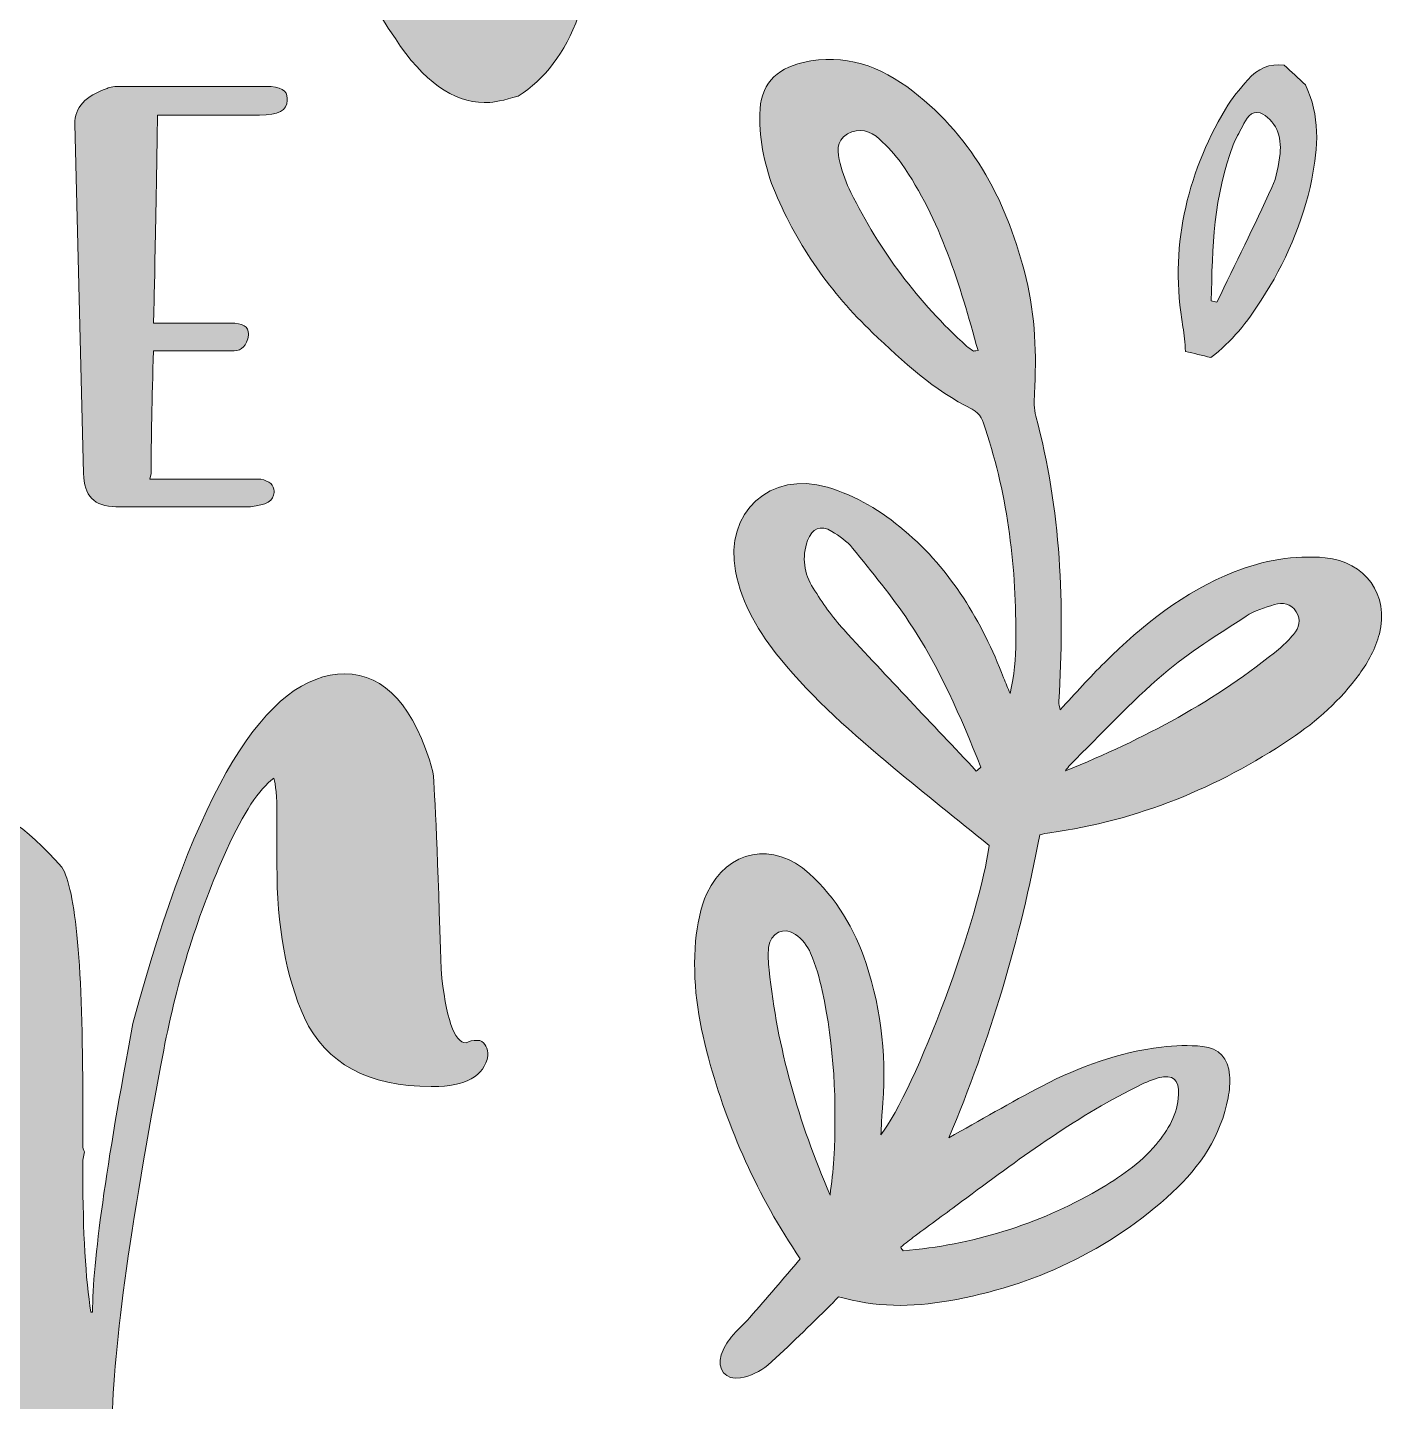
# Model space of a CAD drawing. Header units: inches. Extents: x 69 to 1011, y -1016 to -63.
# Drawn here: x 722.5 to 955, y -883.1 to -648.7 of the extents above; entities that cross this region are included whole.
import ezdxf

# ---------------------------------------------------------------- set-up
doc = ezdxf.new("R2010")
doc.units = ezdxf.units.IN
doc.header["$MEASUREMENT"] = 0
doc.layers.add('Layer 1', color=7, linetype='Continuous')

# ---------------------------------------------------------------- blocks, each defined once
blk = doc.blocks.new('block 2')
at = {"layer": 'Layer 1', "true_color": 0xffffff}
h = blk.add_hatch(color=7, dxfattribs=at)
h.dxf.hatch_style = 2
edge = h.paths.add_edge_path()
edge.add_spline(control_points=[(853.86, -588.49), (853.86, -588.49), (854.13, -588.49), (854.13, -588.49), (861.49, -588.49), (868.21, -582.88), (874.28, -571.66), (879.71, -559.43), (882.7, -550.36), (883.25, -544.48), (883.25, -584.13), (893.64, -604.46), (914.43, -605.47), (916.36, -605.47), (917.33, -604.87), (917.33, -603.67), (916.69, -601.37), (914.92, -596.82), (912.02, -590.01), (909.12, -583.21), (907.65, -576.7), (907.6, -570.49), (907.56, -564.28), (907.53, -560.76), (907.53, -559.93), (907.53, -548.52), (908.73, -532.93), (911.12, -513.15), (914.07, -486.57), (915.54, -472.12), (915.54, -469.82), (915.54, -469.82), (915.54, -469.13), (915.54, -469.13), (915.54, -465.73), (914.8, -462.56), (913.33, -459.61), (909.37, -454.37), (905.1, -451.75), (900.5, -451.75), (900.5, -451.75), (899.12, -451.75), (899.12, -451.75), (895.71, -451.75), (892.95, -454.51), (890.84, -460.03), (877.5, -538.68), (867.47, -578.01), (860.76, -578.01), (856.25, -578.01), (853.53, -565.96), (852.62, -541.85), (852.8, -539.56), (852.89, -537.49), (852.89, -535.64), (852.89, -535.64), (856.06, -501.28), (856.06, -501.28), (856.06, -496.59), (854.96, -492.32), (852.75, -488.45), (846.86, -480.63), (841.25, -476.72), (835.92, -476.72), (830.95, -476.72), (828.47, -480.22), (828.47, -487.21), (828.47, -487.21), (828.47, -491.49), (828.47, -491.49), (827.19, -511.5), (826.47, -523.93), (826.3, -528.81), (825.72, -529.35), (825.12, -529.91), (824.46, -530.54), (820.97, -533.02), (815.13, -534.86), (806.94, -536.06), (801.97, -536.06), (797.46, -534.4), (793.42, -531.09), (793.42, -531.09), (793.42, -526.81), (793.42, -526.81), (793.42, -508.97), (796.87, -484.73), (803.77, -454.09), (807.63, -438.36), (809.56, -428.93), (809.56, -425.81), (809.56, -422.49), (809.01, -419.69), (807.91, -417.39), (803.49, -408.56), (798.15, -404.14), (791.9, -404.14), (789.97, -404.14), (787.85, -405.11), (785.55, -407.04), (772.21, -458.65), (765.54, -508.23), (765.54, -555.79), (765.54, -600.22), (772.12, -631.82), (785.28, -650.59), (790.06, -657.86), (795.12, -661.49), (800.45, -661.49), (800.45, -661.49), (801.01, -661.49), (801.01, -661.49), (802.02, -661.49), (803.77, -661.12), (806.25, -660.39), (815.36, -654.68), (819.91, -642.31), (819.91, -623.27), (819.91, -623.27), (819.91, -618.71), (819.91, -618.71), (819.91, -608.41), (818.02, -596.55), (814.25, -583.11), (811.22, -571.43), (804.09, -557.17), (792.86, -540.34), (792.86, -540.34), (794.24, -539.92), (794.24, -539.92), (800.41, -541.49), (805.01, -542.27), (808.04, -542.27), (812.64, -542.27), (817.1, -541.3), (821.43, -539.37), (823.27, -538.3), (824.88, -537.27), (826.33, -536.27), (826.5, -542.68), (827.19, -548.48), (828.47, -553.58), (835.09, -576.86), (843.55, -588.49), (853.86, -588.49)], knot_values=[0, 0, 0, 0, 1, 1, 1, 2, 2, 2, 3, 3, 3, 4, 4, 4, 5, 5, 5, 6, 6, 6, 7, 7, 7, 8, 8, 8, 9, 9, 9, 10, 10, 10, 11, 11, 11, 12, 12, 12, 13, 13, 13, 14, 14, 14, 15, 15, 15, 16, 16, 16, 17, 17, 17, 18, 18, 18, 19, 19, 19, 20, 20, 20, 21, 21, 21, 22, 22, 22, 23, 23, 23, 24, 24, 24, 25, 25, 25, 26, 26, 26, 27, 27, 27, 28, 28, 28, 29, 29, 29, 30, 30, 30, 31, 31, 31, 32, 32, 32, 33, 33, 33, 34, 34, 34, 35, 35, 35, 36, 36, 36, 37, 37, 37, 38, 38, 38, 39, 39, 39, 40, 40, 40, 41, 41, 41, 42, 42, 42, 43, 43, 43, 44, 44, 44, 45, 45, 45, 46, 46, 46, 47, 47, 47, 48, 48, 48, 48], degree=3, periodic=1)
edge = h.paths.add_edge_path()
edge.add_spline(control_points=[(793.14, -552.89), (806.3, -570.74), (812.87, -591.99), (812.87, -616.64), (812.87, -616.64), (812.87, -622.03), (812.87, -622.03), (812.87, -629.38), (812.23, -636.84), (810.94, -644.38), (810.94, -644.38), (810.66, -644.38), (810.66, -644.38), (808.18, -640.88), (805.74, -636.24), (803.35, -630.44), (801.05, -624.55), (798.98, -616.46), (797.14, -606.16), (794.29, -579.94), (792.86, -562.28), (792.86, -553.17), (792.86, -553.17), (792.86, -552.89), (792.86, -552.89), (792.86, -552.89), (793.14, -552.89), (793.14, -552.89)], knot_values=[0, 0, 0, 0, 1, 1, 1, 2, 2, 2, 3, 3, 3, 4, 4, 4, 5, 5, 5, 6, 6, 6, 7, 7, 7, 8, 8, 8, 9, 9, 9, 9], degree=3, periodic=1)
h = blk.add_hatch(color=7, dxfattribs=at)
h.dxf.hatch_style = 2
edge = h.paths.add_edge_path()
edge.add_spline(control_points=[(944, -739.14), (938.65, -738.67), (933.44, -739.58), (928.45, -741.56), (919.87, -744.96), (912.81, -750.58), (906.34, -757), (903.77, -759.55), (901.36, -762.27), (898.75, -765.06), (898.68, -764.63), (898.49, -764.12), (898.52, -763.63), (899.53, -747.22), (898.92, -730.95), (894.58, -714.97), (894.25, -713.76), (894.29, -712.41), (894.36, -711.14), (894.73, -704.53), (894.49, -697.94), (892.93, -691.5), (889.87, -678.84), (884.14, -667.73), (873.6, -659.56), (868.06, -655.27), (862.02, -653), (854.86, -654.67), (850.09, -655.79), (847.54, -658.5), (847.48, -663.5), (847.42, -668.13), (848.33, -672.62), (850.14, -676.9), (853.99, -686.02), (859.58, -693.94), (866.73, -700.76), (871.92, -705.72), (877.21, -710.58), (883.73, -713.81), (885.19, -714.54), (885.55, -715.85), (885.99, -717.19), (889.88, -728.93), (891.3, -741.03), (891.17, -753.34), (891.14, -756.27), (890.97, -759.19), (890.19, -762.28), (889.83, -761.4), (889.44, -760.53), (889.1, -759.65), (885.37, -749.96), (880.15, -741.29), (872.14, -734.48), (868.24, -731.17), (863.93, -728.56), (859.02, -727.11), (849.3, -724.23), (841.39, -731.46), (843.33, -741.43), (844.44, -747.12), (847.37, -751.93), (850.96, -756.35), (856.62, -763.33), (863.41, -769.16), (870.25, -774.91), (875.64, -779.44), (881.17, -783.8), (886.6, -788.2), (885.33, -799.65), (874.02, -830.12), (868.14, -837.57), (868.23, -836.03), (868.27, -834.89), (868.37, -833.75), (869.17, -825.09), (868.38, -816.6), (865.62, -808.33), (863.66, -802.43), (860.54, -797.22), (855.93, -793), (849.88, -787.47), (841.89, -788.93), (838.46, -796.39), (837.32, -798.89), (836.78, -801.79), (836.53, -804.55), (835.93, -811.3), (836.92, -817.94), (838.71, -824.44), (842.03, -836.55), (847.04, -847.9), (854.39, -858.74), (851.55, -862.04), (848.68, -865.42), (845.77, -868.75), (844.76, -869.9), (843.56, -870.88), (842.61, -872.07), (841.89, -872.97), (841.24, -874.02), (840.91, -875.1), (840.15, -877.57), (841.63, -879.47), (844.18, -879.04), (845.82, -878.77), (847.59, -877.95), (848.84, -876.85), (852.54, -873.59), (856, -870.07), (859.56, -866.64), (859.97, -866.24), (860.35, -865.8), (860.92, -865.19), (867.12, -867.04), (873.43, -867.01), (879.74, -865.9), (894.21, -863.36), (907.05, -857.37), (917.91, -847.39), (922.68, -843), (926.17, -837.75), (927.41, -831.25), (927.65, -830), (927.78, -828.67), (927.67, -827.41), (927.42, -824.53), (925.9, -822.79), (923.04, -822.5), (920.73, -822.27), (918.34, -822.34), (916.02, -822.63), (908.82, -823.5), (902.07, -825.93), (895.67, -829.26), (890.28, -832.06), (885.03, -835.14), (879.72, -838.1), (886.8, -821.42), (891.91, -804.25), (895.25, -786.4), (895.89, -786.27), (896.44, -786.12), (897, -786.04), (911.95, -783.97), (925.55, -778.43), (938.04, -770.06), (942.56, -767.04), (946.59, -763.39), (949.81, -759.01), (951.31, -756.97), (952.58, -754.57), (953.22, -752.14), (954.96, -745.54), (950.78, -739.74), (944, -739.14)], knot_values=[0, 0, 0, 0, 1, 1, 1, 2, 2, 2, 3, 3, 3, 4, 4, 4, 5, 5, 5, 6, 6, 6, 7, 7, 7, 8, 8, 8, 9, 9, 9, 10, 10, 10, 11, 11, 11, 12, 12, 12, 13, 13, 13, 14, 14, 14, 15, 15, 15, 16, 16, 16, 17, 17, 17, 18, 18, 18, 19, 19, 19, 20, 20, 20, 21, 21, 21, 22, 22, 22, 23, 23, 23, 24, 24, 24, 25, 25, 25, 26, 26, 26, 27, 27, 27, 28, 28, 28, 29, 29, 29, 30, 30, 30, 31, 31, 31, 32, 32, 32, 33, 33, 33, 34, 34, 34, 35, 35, 35, 36, 36, 36, 37, 37, 37, 38, 38, 38, 39, 39, 39, 40, 40, 40, 41, 41, 41, 42, 42, 42, 43, 43, 43, 44, 44, 44, 45, 45, 45, 46, 46, 46, 47, 47, 47, 48, 48, 48, 49, 49, 49, 50, 50, 50, 51, 51, 51, 52, 52, 52, 52], degree=3, periodic=1)
edge = h.paths.add_edge_path()
edge.add_spline(control_points=[(883.91, -703.86), (883.52, -703.6), (883.13, -703.34), (882.78, -703.03), (874.48, -695.58), (867.95, -686.79), (863.02, -676.81), (862.25, -675.24), (861.63, -673.57), (861.18, -671.89), (860.71, -670.06), (860.39, -668.04), (862.42, -666.85), (864.41, -665.69), (866.35, -666.33), (867.92, -667.75), (869.29, -669), (870.61, -670.39), (871.67, -671.9), (878.36, -681.49), (881.58, -692.5), (884.73, -703.8), (884.11, -703.85), (883.97, -703.91), (883.91, -703.86)], knot_values=[0, 0, 0, 0, 1, 1, 1, 2, 2, 2, 3, 3, 3, 4, 4, 4, 5, 5, 5, 6, 6, 6, 7, 7, 7, 8, 8, 8, 8], degree=3, periodic=1)
edge = h.paths.add_edge_path()
edge.add_spline(control_points=[(884.43, -775.52), (876.88, -767.5), (869.27, -759.52), (861.81, -751.41), (859.83, -749.27), (858.15, -746.82), (856.6, -744.34), (855.04, -741.86), (854.6, -739.07), (855.64, -736.22), (856.41, -734.1), (857.82, -733.5), (859.77, -734.64), (861.06, -735.4), (862.36, -736.34), (863.3, -737.5), (866.61, -741.6), (870.01, -745.68), (872.94, -750.05), (878.11, -757.78), (881.76, -766.3), (885.22, -774.88), (884.96, -775.1), (884.69, -775.31), (884.43, -775.52)], knot_values=[0, 0, 0, 0, 1, 1, 1, 2, 2, 2, 3, 3, 3, 4, 4, 4, 5, 5, 5, 6, 6, 6, 7, 7, 7, 8, 8, 8, 8], degree=3, periodic=1)
edge = h.paths.add_edge_path()
edge.add_spline(control_points=[(860.12, -841.67), (860.02, -843.74), (859.7, -845.8), (859.49, -847.87), (854.06, -835.39), (850.47, -822.69), (849.05, -809.44), (848.92, -808.16), (848.85, -806.85), (848.99, -805.58), (849.26, -803.14), (851.61, -801.97), (853.6, -803.4), (854.68, -804.18), (855.64, -805.39), (856.16, -806.62), (857.04, -808.65), (857.66, -810.82), (858.13, -812.98), (860.19, -822.44), (860.63, -832.03), (860.12, -841.67)], knot_values=[0, 0, 0, 0, 1, 1, 1, 2, 2, 2, 3, 3, 3, 4, 4, 4, 5, 5, 5, 6, 6, 6, 7, 7, 7, 7], degree=3, periodic=1)
edge = h.paths.add_edge_path()
edge.add_spline(control_points=[(881.91, -848.97), (891.44, -841.92), (900.93, -834.8), (911.6, -829.49), (912.86, -828.86), (914.14, -828.23), (915.49, -827.88), (918.02, -827.23), (919.05, -828.12), (918.94, -830.73), (918.79, -834.05), (917.21, -836.78), (915.11, -839.24), (912.33, -842.51), (908.86, -844.89), (905.18, -847.02), (894.86, -852.99), (883.73, -856.32), (871.92, -857.39), (871.79, -857.17), (871.66, -856.96), (871.53, -856.74), (872.34, -856.1), (873.14, -855.44), (873.97, -854.83), (876.61, -852.87), (879.27, -850.93), (881.91, -848.97)], knot_values=[0, 0, 0, 0, 1, 1, 1, 2, 2, 2, 3, 3, 3, 4, 4, 4, 5, 5, 5, 6, 6, 6, 7, 7, 7, 8, 8, 8, 9, 9, 9, 9], degree=3, periodic=1)
edge = h.paths.add_edge_path()
edge.add_spline(control_points=[(938.56, -752.23), (937.87, -753.03), (937.15, -753.81), (936.34, -754.49), (925.4, -763.57), (912.95, -770.08), (899.67, -775.5), (899.92, -775.15), (900.13, -774.75), (900.43, -774.46), (905.71, -769.27), (910.76, -763.81), (916.36, -759), (920.69, -755.27), (925.67, -752.28), (930.47, -749.12), (931.9, -748.18), (933.65, -747.62), (935.32, -747.13), (936.73, -746.72), (938.16, -746.9), (939.04, -748.35), (939.9, -749.75), (939.58, -751.07), (938.56, -752.23)], knot_values=[0, 0, 0, 0, 1, 1, 1, 2, 2, 2, 3, 3, 3, 4, 4, 4, 5, 5, 5, 6, 6, 6, 7, 7, 7, 8, 8, 8, 8], degree=3, periodic=1)
h = blk.add_hatch(color=7, dxfattribs=at)
h.dxf.hatch_style = 2
edge = h.paths.add_edge_path()
edge.add_spline(control_points=[(920.16, -703.95), (921.51, -704.28), (922.98, -704.63), (924.47, -705), (928.02, -702.28), (930.73, -698.88), (933.06, -695.23), (937.14, -688.86), (940.18, -682.02), (941.69, -674.57), (942.8, -669.12), (943.13, -663.7), (940.6, -658.48), (939.4, -657.36), (938.2, -656.23), (937, -655.1), (934.46, -654.78), (932.41, -655.73), (930.8, -657.61), (929.43, -659.2), (927.99, -660.8), (926.94, -662.6), (920.18, -674.12), (917.39, -686.45), (919.69, -699.76), (919.92, -701.1), (920, -702.46), (920.16, -703.95)], knot_values=[0, 0, 0, 0, 1, 1, 1, 2, 2, 2, 3, 3, 3, 4, 4, 4, 5, 5, 5, 6, 6, 6, 7, 7, 7, 8, 8, 8, 9, 9, 9, 9], degree=3, periodic=1)
edge = h.paths.add_edge_path()
edge.add_spline(control_points=[(928.28, -668.73), (928.7, -667.64), (929.31, -666.63), (929.84, -665.58), (930.5, -664.3), (931.33, -662.74), (932.89, -663.27), (934.04, -663.65), (935.16, -664.94), (935.71, -666.1), (936.28, -667.29), (936.42, -668.85), (936.27, -670.2), (936.05, -672.16), (935.7, -674.2), (934.89, -675.97), (931.87, -682.55), (928.64, -689.03), (925.49, -695.55), (925.17, -695.46), (924.85, -695.37), (924.53, -695.29), (924.69, -686.29), (924.97, -677.31), (928.28, -668.73)], knot_values=[0, 0, 0, 0, 1, 1, 1, 2, 2, 2, 3, 3, 3, 4, 4, 4, 5, 5, 5, 6, 6, 6, 7, 7, 7, 8, 8, 8, 8], degree=3, periodic=1)
h = blk.add_hatch(color=7, dxfattribs=at)
h.dxf.hatch_style = 2
edge = h.paths.add_edge_path()
edge.add_spline(control_points=[(762.09, -663.64), (765.26, -663.64), (766.84, -662.81), (766.84, -661.16), (766.84, -661.16), (766.84, -660.8), (766.84, -660.8), (766.84, -659.42), (765.64, -658.73), (763.25, -658.73), (763.25, -658.73), (738.5, -658.73), (738.5, -658.73), (737.42, -658.73), (736.61, -658.85), (736.07, -659.09), (732.4, -660.33), (730.56, -662.36), (730.56, -665.15), (730.56, -665.15), (732.08, -724.77), (732.08, -724.77), (732.08, -728.54), (733.91, -730.43), (737.59, -730.43), (737.59, -730.43), (760.58, -730.43), (760.58, -730.43), (763.23, -730.19), (764.57, -729.38), (764.57, -728), (764.57, -728), (764.57, -727.8), (764.57, -727.8), (764.57, -726.76), (763.81, -726.07), (762.29, -725.73), (762.29, -725.73), (743.4, -725.73), (743.4, -725.73), (743.4, -725.73), (743.6, -724.77), (743.6, -724.77), (743.6, -719.08), (743.73, -712.11), (744, -703.85), (744, -703.85), (757.75, -703.85), (757.75, -703.85), (759.09, -703.85), (759.92, -702.96), (760.22, -701.17), (760.22, -701.17), (760.22, -700.97), (760.22, -700.97), (760.22, -699.73), (759.21, -699.1), (757.19, -699.1), (757.19, -699.1), (744, -699.1), (744, -699.1), (744.1, -696.85), (744.34, -685.02), (744.71, -663.64), (744.71, -663.64), (762.09, -663.64), (762.09, -663.64)], knot_values=[0, 0, 0, 0, 1, 1, 1, 2, 2, 2, 3, 3, 3, 4, 4, 4, 5, 5, 5, 6, 6, 6, 7, 7, 7, 8, 8, 8, 9, 9, 9, 10, 10, 10, 11, 11, 11, 12, 12, 12, 13, 13, 13, 14, 14, 14, 15, 15, 15, 16, 16, 16, 17, 17, 17, 18, 18, 18, 19, 19, 19, 20, 20, 20, 21, 21, 21, 22, 22, 22, 22], degree=3, periodic=1)
h = blk.add_hatch(color=7, dxfattribs=at)
h.dxf.hatch_style = 2
edge = h.paths.add_edge_path()
edge.add_spline(control_points=[(799.69, -821.47), (799.69, -821.47), (799.28, -821.47), (799.28, -821.47), (798.54, -821.47), (797.9, -821.61), (797.35, -821.89), (795.32, -821.89), (793.9, -817.7), (793.07, -809.33), (792.52, -790.47), (792.06, -779.25), (791.69, -775.66), (788.56, -764.53), (783.55, -758.96), (776.65, -758.96), (763.22, -758.96), (751.17, -778.83), (740.5, -818.57), (735.9, -842.86), (733.6, -859.28), (733.6, -867.84), (733.6, -867.84), (733.32, -867.84), (733.32, -867.84), (732.4, -862.13), (731.94, -854.22), (731.94, -844.1), (731.94, -844.1), (731.94, -841.89), (731.94, -841.89), (731.94, -841.89), (732.22, -840.51), (732.22, -840.51), (732.03, -840.24), (731.94, -839.83), (731.94, -839.27), (731.94, -839.27), (731.94, -831.96), (731.94, -831.96), (731.94, -808.96), (730.74, -795.62), (728.35, -791.94), (722.19, -784.86), (716.67, -781.32), (711.8, -781.32), (711.8, -781.32), (711.52, -781.32), (711.52, -781.32), (707.84, -781.32), (705.72, -784.63), (705.17, -791.25), (705.26, -795.58), (705.31, -798.2), (705.31, -799.12), (705.03, -808.78), (704.25, -824), (702.97, -844.79), (702.97, -844.79), (702.97, -847.69), (702.97, -847.69), (702.97, -851.57), (703.09, -855.21), (703.26, -858.75), (702.66, -861.15), (702.05, -863.88), (701.45, -867.01), (696.21, -897.83), (690.04, -913.24), (682.96, -913.24), (682.96, -913.24), (681.71, -913.24), (681.71, -913.24), (680.52, -912.59), (679.51, -911.35), (678.68, -909.51), (675.27, -895.16), (673.16, -880.26), (672.33, -864.8), (672.15, -861.68), (672.06, -858.5), (672.06, -855.28), (672.06, -838.17), (674.31, -819.08), (678.82, -798.01), (681.39, -790.75), (682.68, -785.09), (682.68, -781.04), (682.68, -781.04), (682.68, -780.21), (682.68, -780.21), (682.68, -780.21), (682.54, -778.7), (682.54, -778.7), (682.36, -774.37), (680.98, -770.69), (678.4, -767.66), (674.26, -764.44), (670.21, -762.83), (666.26, -762.83), (663.41, -762.83), (661.11, -763.93), (659.36, -766.14), (658.81, -767.61), (655.4, -778.47), (649.15, -798.7), (649.15, -798.7), (649.15, -798.98), (649.15, -798.98), (641.24, -794.01), (633.7, -791.53), (626.52, -791.53), (623.67, -791.53), (620.13, -792.36), (615.89, -794.01), (608.08, -797.14), (601.27, -805.14), (595.47, -818.02), (588.21, -837.16), (584.57, -853.4), (584.57, -866.73), (584.57, -867.57), (584.62, -868.35), (584.66, -869.14), (582.18, -874.26), (579.67, -879.17), (577.12, -883.84), (568.57, -897.92), (559.96, -904.96), (551.31, -904.96), (551.31, -904.96), (550.35, -904.96), (550.35, -904.96), (549.25, -904.96), (547.73, -904.82), (545.8, -904.54), (535.12, -900.68), (529.51, -889.32), (528.96, -870.46), (528.96, -865.22), (529.84, -858.09), (531.58, -849.07), (537.47, -850.73), (541.66, -851.55), (544.14, -851.55), (548.28, -851.55), (552.23, -850.13), (556.01, -847.28), (568.7, -835.78), (575.05, -823.77), (575.05, -811.26), (575.05, -808.96), (574.64, -806.43), (573.81, -803.67), (570.13, -792.45), (563.09, -786.84), (552.7, -786.84), (549.47, -786.84), (545.75, -787.57), (541.52, -789.04), (533.42, -791.07), (524.87, -797.92), (515.85, -809.61), (506.31, -822.94), (500.43, -836.73), (498.17, -850.97), (491.25, -853.79), (482.43, -857.7), (471.7, -862.73), (468.47, -830.54), (465.9, -810.66), (463.97, -803.12), (456.42, -773.04), (451.18, -757.63), (448.24, -756.89), (447.04, -756.34), (445.8, -756.07), (444.51, -756.07), (442.03, -756.07), (439.31, -757.08), (436.37, -759.1), (432.5, -761.68), (430.57, -764.53), (430.57, -767.66), (430.57, -768.12), (430.62, -768.62), (430.71, -769.18), (430.89, -771.11), (430.99, -773.36), (430.99, -775.94), (430.99, -786.15), (429.38, -800.91), (426.16, -820.23), (416.41, -853.17), (409.51, -869.63), (405.46, -869.63), (403.62, -869.36), (402.61, -863.65), (402.42, -852.52), (402.61, -844.43), (402.93, -837.57), (403.39, -831.96), (405.6, -814.3), (406.93, -802.57), (407.39, -796.77), (407.39, -796.77), (407.39, -796.22), (407.39, -796.22), (407.39, -792.36), (406.38, -789.18), (404.36, -786.7), (399.02, -782.84), (394.1, -780.54), (389.59, -779.8), (389.59, -779.8), (389.31, -779.66), (389.31, -779.66), (388.85, -779.57), (388.39, -779.52), (387.94, -779.52), (384.62, -779.52), (382.14, -781.55), (380.48, -785.6), (376.53, -810.16), (374.55, -827.73), (374.55, -838.31), (374.55, -844.84), (375.29, -852.29), (376.76, -860.66), (379.42, -874.37), (384.94, -881.96), (393.32, -883.43), (394.33, -883.62), (395.29, -883.71), (396.22, -883.71), (404.68, -883.71), (412.13, -877.17), (418.57, -864.11), (424.55, -850.68), (430.48, -830.49), (436.37, -803.53), (436.37, -803.53), (436.65, -803.53), (436.65, -803.53), (436.65, -805.28), (437.06, -808.18), (437.89, -812.23), (442.3, -837.34), (444.51, -857.76), (444.51, -873.5), (433.01, -880.49), (423.49, -886.83), (415.95, -892.54), (405.74, -901.83), (398.51, -909.74), (394.28, -916.27), (381.5, -936.51), (375.1, -956.52), (375.1, -976.3), (375.1, -998.01), (383.52, -1008.86), (400.35, -1008.86), (402.1, -1008.86), (403.99, -1008.73), (406.01, -1008.45), (422.57, -1005.5), (436.51, -996.86), (447.82, -982.51), (464.29, -960.61), (472.52, -930.21), (472.52, -891.3), (472.34, -883.57), (472.2, -876.9), (472.11, -871.29), (472.11, -871.29), (472.38, -870.87), (472.38, -870.87), (481.45, -866.88), (489.74, -863.01), (497.3, -859.27), (497.19, -860.97), (497.08, -862.67), (497.08, -864.39), (497.08, -882.69), (503.99, -898.29), (517.78, -911.17), (523.03, -916.5), (529.6, -919.17), (537.52, -919.17), (537.52, -919.17), (537.93, -919.17), (537.93, -919.17), (555.41, -919.17), (571.14, -906.43), (585.12, -880.95), (585.3, -880.57), (585.46, -880.23), (585.64, -879.86), (585.88, -881.08), (586.14, -882.3), (586.5, -883.57), (590.64, -892.95), (596.67, -897.64), (604.58, -897.64), (608.63, -897.64), (612.4, -896.59), (615.89, -894.47), (621.04, -889.59), (625.19, -884.12), (628.31, -878.05), (635.3, -864.25), (641.33, -848.52), (646.39, -830.86), (646.39, -830.86), (646.53, -830.86), (646.53, -830.86), (646.53, -830.86), (646.53, -830.99), (646.53, -830.99), (646.25, -835.23), (646.11, -839.32), (646.11, -843.27), (646.11, -846.13), (646.2, -848.93), (646.39, -851.69), (646.39, -851.69), (646.94, -860.94), (646.94, -860.94), (647.77, -876.12), (650.12, -889.69), (653.98, -901.64), (659.5, -916.73), (666.63, -924.27), (675.37, -924.27), (675.37, -924.27), (676.61, -924.27), (676.61, -924.27), (683.78, -924.27), (689.76, -920.04), (694.55, -911.58), (698.23, -904.4), (701.49, -895.53), (704.35, -884.95), (704.79, -882.93), (705.2, -881.02), (705.6, -879.18), (707.06, -886.64), (709.1, -892.97), (711.8, -898.06), (717.96, -906.43), (724.12, -910.61), (730.29, -910.61), (731.2, -910.61), (732.08, -910.52), (732.91, -910.34), (736.59, -909.05), (738.43, -906.94), (738.43, -903.99), (738.43, -903.99), (738.43, -902.06), (738.43, -902.06), (738.43, -902.06), (736.91, -891.85), (736.91, -891.85), (736.91, -891.85), (736.91, -888.26), (736.91, -888.26), (736.91, -875.56), (739.85, -853.85), (745.74, -823.13), (748.04, -811.17), (751.63, -799.76), (756.5, -788.91), (759.35, -782.65), (762.02, -778.61), (764.51, -776.76), (764.87, -777.78), (765.06, -779.85), (765.06, -782.97), (765.06, -782.97), (765.06, -791.53), (765.06, -791.53), (765.06, -802.02), (766.62, -810.71), (769.75, -817.61), (773.43, -825.43), (780.65, -829.34), (791.41, -829.34), (791.41, -829.34), (791.69, -829.34), (791.69, -829.34), (797.3, -829.34), (800.43, -827.59), (801.07, -824.09), (801.07, -822.81), (800.61, -821.94), (799.69, -821.47)], knot_values=[0, 0, 0, 0, 1, 1, 1, 2, 2, 2, 3, 3, 3, 4, 4, 4, 5, 5, 5, 6, 6, 6, 7, 7, 7, 8, 8, 8, 9, 9, 9, 10, 10, 10, 11, 11, 11, 12, 12, 12, 13, 13, 13, 14, 14, 14, 15, 15, 15, 16, 16, 16, 17, 17, 17, 18, 18, 18, 19, 19, 19, 20, 20, 20, 21, 21, 21, 22, 22, 22, 23, 23, 23, 24, 24, 24, 25, 25, 25, 26, 26, 26, 27, 27, 27, 28, 28, 28, 29, 29, 29, 30, 30, 30, 31, 31, 31, 32, 32, 32, 33, 33, 33, 34, 34, 34, 35, 35, 35, 36, 36, 36, 37, 37, 37, 38, 38, 38, 39, 39, 39, 40, 40, 40, 41, 41, 41, 42, 42, 42, 43, 43, 43, 44, 44, 44, 45, 45, 45, 46, 46, 46, 47, 47, 47, 48, 48, 48, 49, 49, 49, 50, 50, 50, 51, 51, 51, 52, 52, 52, 53, 53, 53, 54, 54, 54, 55, 55, 55, 56, 56, 56, 57, 57, 57, 58, 58, 58, 59, 59, 59, 60, 60, 60, 61, 61, 61, 62, 62, 62, 63, 63, 63, 64, 64, 64, 65, 65, 65, 66, 66, 66, 67, 67, 67, 68, 68, 68, 69, 69, 69, 70, 70, 70, 71, 71, 71, 72, 72, 72, 73, 73, 73, 74, 74, 74, 75, 75, 75, 76, 76, 76, 77, 77, 77, 78, 78, 78, 79, 79, 79, 80, 80, 80, 81, 81, 81, 82, 82, 82, 83, 83, 83, 84, 84, 84, 85, 85, 85, 86, 86, 86, 87, 87, 87, 88, 88, 88, 89, 89, 89, 90, 90, 90, 91, 91, 91, 92, 92, 92, 93, 93, 93, 94, 94, 94, 95, 95, 95, 96, 96, 96, 97, 97, 97, 98, 98, 98, 99, 99, 99, 100, 100, 100, 101, 101, 101, 102, 102, 102, 103, 103, 103, 104, 104, 104, 105, 105, 105, 106, 106, 106, 107, 107, 107, 108, 108, 108, 109, 109, 109, 110, 110, 110, 111, 111, 111, 112, 112, 112, 113, 113, 113, 114, 114, 114, 115, 115, 115, 116, 116, 116, 117, 117, 117, 118, 118, 118, 119, 119, 119, 120, 120, 120, 121, 121, 121, 122, 122, 122, 123, 123, 123, 124, 124, 124, 125, 125, 125, 126, 126, 126, 127, 127, 127, 128, 128, 128, 129, 129, 129, 130, 130, 130, 131, 131, 131, 132, 132, 132, 132], degree=3, periodic=1)
edge = h.paths.add_edge_path()
edge.add_spline(control_points=[(545.52, -814.85), (551.68, -806.11), (557.57, -800.5), (563.18, -798.01), (566.49, -802.98), (568.15, -807.72), (568.15, -812.23), (568.15, -814.53), (567.6, -817.7), (566.49, -821.75), (560.61, -836.47), (553.25, -843.83), (544.42, -843.83), (544.42, -843.83), (543.17, -843.83), (543.17, -843.83), (540.5, -843.83), (537.42, -842.91), (533.93, -841.07), (535.31, -833.53), (539.17, -824.79), (545.52, -814.85)], knot_values=[0, 0, 0, 0, 1, 1, 1, 2, 2, 2, 3, 3, 3, 4, 4, 4, 5, 5, 5, 6, 6, 6, 7, 7, 7, 7], degree=3, periodic=1)
edge = h.paths.add_edge_path()
edge.add_spline(control_points=[(436.37, -966.77), (427.63, -989.41), (414.43, -1000.72), (396.77, -1000.72), (395.48, -1000.72), (394.14, -1000.68), (392.77, -1000.58), (385.22, -998.93), (381.45, -990.56), (381.45, -975.47), (381.45, -975.47), (381.45, -973.26), (381.45, -973.26), (381.45, -964.06), (383.7, -953.71), (388.21, -942.21), (391.25, -933.75), (395.43, -925.98), (400.77, -918.89), (403.62, -914.3), (410.98, -906.98), (422.85, -896.95), (435.54, -888.58), (442.99, -884.21), (445.2, -883.84), (445.2, -883.84), (445.48, -883.84), (445.48, -883.84), (445.48, -886.51), (445.52, -889.18), (445.61, -891.85), (445.61, -925.52), (442.53, -950.49), (436.37, -966.77)], knot_values=[0, 0, 0, 0, 1, 1, 1, 2, 2, 2, 3, 3, 3, 4, 4, 4, 5, 5, 5, 6, 6, 6, 7, 7, 7, 8, 8, 8, 9, 9, 9, 10, 10, 10, 11, 11, 11, 11], degree=3, periodic=1)
edge = h.paths.add_edge_path()
edge.add_spline(control_points=[(645.01, -810.16), (645.01, -812.18), (644.6, -815.17), (643.77, -819.13), (630.33, -863.56), (620.35, -886.24), (613.82, -887.16), (613.82, -887.16), (613.55, -887.16), (613.55, -887.16), (611.25, -887.16), (609.78, -884.4), (609.13, -878.88), (609.13, -878.88), (608.99, -876.26), (608.99, -876.26), (608.99, -876.26), (608.86, -874.88), (608.86, -874.88), (608.86, -871.93), (609.36, -867.56), (610.37, -861.77), (619.94, -822.3), (629.6, -802.57), (639.35, -802.57), (642.02, -802.57), (643.86, -804.36), (644.87, -807.95), (644.87, -807.95), (645.01, -809.61), (645.01, -809.61), (645.01, -809.61), (645.01, -810.16), (645.01, -810.16)], knot_values=[0, 0, 0, 0, 1, 1, 1, 2, 2, 2, 3, 3, 3, 4, 4, 4, 5, 5, 5, 6, 6, 6, 7, 7, 7, 8, 8, 8, 9, 9, 9, 10, 10, 10, 11, 11, 11, 11], degree=3, periodic=1)
at = {"layer": 'Layer 1', "lineweight": 0}
for points, knots in [([(853.86, -588.49), (853.86, -588.49), (854.13, -588.49), (854.13, -588.49), (861.49, -588.49), (868.21, -582.88), (874.28, -571.66), (879.71, -559.43), (882.7, -550.36), (883.25, -544.48), (883.25, -584.13), (893.64, -604.46), (914.43, -605.47), (916.36, -605.47), (917.33, -604.87), (917.33, -603.67), (916.69, -601.37), (914.92, -596.82), (912.02, -590.01), (909.12, -583.21), (907.65, -576.7), (907.6, -570.49), (907.56, -564.28), (907.53, -560.76), (907.53, -559.93), (907.53, -548.52), (908.73, -532.93), (911.12, -513.15), (914.07, -486.57), (915.54, -472.12), (915.54, -469.82), (915.54, -469.82), (915.54, -469.13), (915.54, -469.13), (915.54, -465.73), (914.8, -462.56), (913.33, -459.61), (909.37, -454.37), (905.1, -451.75), (900.5, -451.75), (900.5, -451.75), (899.12, -451.75), (899.12, -451.75), (895.71, -451.75), (892.95, -454.51), (890.84, -460.03), (877.5, -538.68), (867.47, -578.01), (860.76, -578.01), (856.25, -578.01), (853.53, -565.96), (852.62, -541.85), (852.8, -539.56), (852.89, -537.49), (852.89, -535.64), (852.89, -535.64), (856.06, -501.28), (856.06, -501.28), (856.06, -496.59), (854.96, -492.32), (852.75, -488.45), (846.86, -480.63), (841.25, -476.72), (835.92, -476.72), (830.95, -476.72), (828.47, -480.22), (828.47, -487.21), (828.47, -487.21), (828.47, -491.49), (828.47, -491.49), (827.19, -511.5), (826.47, -523.93), (826.3, -528.81), (825.72, -529.35), (825.12, -529.91), (824.46, -530.54), (820.97, -533.02), (815.13, -534.86), (806.94, -536.06), (801.97, -536.06), (797.46, -534.4), (793.42, -531.09), (793.42, -531.09), (793.42, -526.81), (793.42, -526.81), (793.42, -508.97), (796.87, -484.73), (803.77, -454.09), (807.63, -438.36), (809.56, -428.93), (809.56, -425.81), (809.56, -422.49), (809.01, -419.69), (807.91, -417.39), (803.49, -408.56), (798.15, -404.14), (791.9, -404.14), (789.97, -404.14), (787.85, -405.11), (785.55, -407.04), (772.21, -458.65), (765.54, -508.23), (765.54, -555.79), (765.54, -600.22), (772.12, -631.82), (785.28, -650.59), (790.06, -657.86), (795.12, -661.49), (800.45, -661.49), (800.45, -661.49), (801.01, -661.49), (801.01, -661.49), (802.02, -661.49), (803.77, -661.12), (806.25, -660.39), (815.36, -654.68), (819.91, -642.31), (819.91, -623.27), (819.91, -623.27), (819.91, -618.71), (819.91, -618.71), (819.91, -608.41), (818.02, -596.55), (814.25, -583.11), (811.22, -571.43), (804.09, -557.17), (792.86, -540.34), (792.86, -540.34), (794.24, -539.92), (794.24, -539.92), (800.41, -541.49), (805.01, -542.27), (808.04, -542.27), (812.64, -542.27), (817.1, -541.3), (821.43, -539.37), (823.27, -538.3), (824.88, -537.27), (826.33, -536.27), (826.5, -542.68), (827.19, -548.48), (828.47, -553.58), (835.09, -576.86), (843.55, -588.49), (853.86, -588.49)], [0, 0, 0, 0, 1, 1, 1, 2, 2, 2, 3, 3, 3, 4, 4, 4, 5, 5, 5, 6, 6, 6, 7, 7, 7, 8, 8, 8, 9, 9, 9, 10, 10, 10, 11, 11, 11, 12, 12, 12, 13, 13, 13, 14, 14, 14, 15, 15, 15, 16, 16, 16, 17, 17, 17, 18, 18, 18, 19, 19, 19, 20, 20, 20, 21, 21, 21, 22, 22, 22, 23, 23, 23, 24, 24, 24, 25, 25, 25, 26, 26, 26, 27, 27, 27, 28, 28, 28, 29, 29, 29, 30, 30, 30, 31, 31, 31, 32, 32, 32, 33, 33, 33, 34, 34, 34, 35, 35, 35, 36, 36, 36, 37, 37, 37, 38, 38, 38, 39, 39, 39, 40, 40, 40, 41, 41, 41, 42, 42, 42, 43, 43, 43, 44, 44, 44, 45, 45, 45, 46, 46, 46, 47, 47, 47, 48, 48, 48, 48]), ([(944, -739.14), (938.65, -738.67), (933.44, -739.58), (928.45, -741.56), (919.87, -744.96), (912.81, -750.58), (906.34, -757), (903.77, -759.55), (901.36, -762.27), (898.75, -765.06), (898.68, -764.63), (898.49, -764.12), (898.52, -763.63), (899.53, -747.22), (898.92, -730.95), (894.58, -714.97), (894.25, -713.76), (894.29, -712.41), (894.36, -711.14), (894.73, -704.53), (894.49, -697.94), (892.93, -691.5), (889.87, -678.84), (884.14, -667.73), (873.6, -659.56), (868.06, -655.27), (862.02, -653), (854.86, -654.67), (850.09, -655.79), (847.54, -658.5), (847.48, -663.5), (847.42, -668.13), (848.33, -672.62), (850.14, -676.9), (853.99, -686.02), (859.58, -693.94), (866.73, -700.76), (871.92, -705.72), (877.21, -710.58), (883.73, -713.81), (885.19, -714.54), (885.55, -715.85), (885.99, -717.19), (889.88, -728.93), (891.3, -741.03), (891.17, -753.34), (891.14, -756.27), (890.97, -759.19), (890.19, -762.28), (889.83, -761.4), (889.44, -760.53), (889.1, -759.65), (885.37, -749.96), (880.15, -741.29), (872.14, -734.48), (868.24, -731.17), (863.93, -728.56), (859.02, -727.11), (849.3, -724.23), (841.39, -731.46), (843.33, -741.43), (844.44, -747.12), (847.37, -751.93), (850.96, -756.35), (856.62, -763.33), (863.41, -769.16), (870.25, -774.91), (875.64, -779.44), (881.17, -783.8), (886.6, -788.2), (885.33, -799.65), (874.02, -830.12), (868.14, -837.57), (868.23, -836.03), (868.27, -834.89), (868.37, -833.75), (869.17, -825.09), (868.38, -816.6), (865.62, -808.33), (863.66, -802.43), (860.54, -797.22), (855.93, -793), (849.88, -787.47), (841.89, -788.93), (838.46, -796.39), (837.32, -798.89), (836.78, -801.79), (836.53, -804.55), (835.93, -811.3), (836.92, -817.94), (838.71, -824.44), (842.03, -836.55), (847.04, -847.9), (854.39, -858.74), (851.55, -862.04), (848.68, -865.42), (845.77, -868.75), (844.76, -869.9), (843.56, -870.88), (842.61, -872.07), (841.89, -872.97), (841.24, -874.02), (840.91, -875.1), (840.15, -877.57), (841.63, -879.47), (844.18, -879.04), (845.82, -878.77), (847.59, -877.95), (848.84, -876.85), (852.54, -873.59), (856, -870.07), (859.56, -866.64), (859.97, -866.24), (860.35, -865.8), (860.92, -865.19), (867.12, -867.04), (873.43, -867.01), (879.74, -865.9), (894.21, -863.36), (907.05, -857.37), (917.91, -847.39), (922.68, -843), (926.17, -837.75), (927.41, -831.25), (927.65, -830), (927.78, -828.67), (927.67, -827.41), (927.42, -824.53), (925.9, -822.79), (923.04, -822.5), (920.73, -822.27), (918.34, -822.34), (916.02, -822.63), (908.82, -823.5), (902.07, -825.93), (895.67, -829.26), (890.28, -832.06), (885.03, -835.14), (879.72, -838.1), (886.8, -821.42), (891.91, -804.25), (895.25, -786.4), (895.89, -786.27), (896.44, -786.12), (897, -786.04), (911.95, -783.97), (925.55, -778.43), (938.04, -770.06), (942.56, -767.04), (946.59, -763.39), (949.81, -759.01), (951.31, -756.97), (952.58, -754.57), (953.22, -752.14), (954.96, -745.54), (950.78, -739.74), (944, -739.14)], [0, 0, 0, 0, 1, 1, 1, 2, 2, 2, 3, 3, 3, 4, 4, 4, 5, 5, 5, 6, 6, 6, 7, 7, 7, 8, 8, 8, 9, 9, 9, 10, 10, 10, 11, 11, 11, 12, 12, 12, 13, 13, 13, 14, 14, 14, 15, 15, 15, 16, 16, 16, 17, 17, 17, 18, 18, 18, 19, 19, 19, 20, 20, 20, 21, 21, 21, 22, 22, 22, 23, 23, 23, 24, 24, 24, 25, 25, 25, 26, 26, 26, 27, 27, 27, 28, 28, 28, 29, 29, 29, 30, 30, 30, 31, 31, 31, 32, 32, 32, 33, 33, 33, 34, 34, 34, 35, 35, 35, 36, 36, 36, 37, 37, 37, 38, 38, 38, 39, 39, 39, 40, 40, 40, 41, 41, 41, 42, 42, 42, 43, 43, 43, 44, 44, 44, 45, 45, 45, 46, 46, 46, 47, 47, 47, 48, 48, 48, 49, 49, 49, 50, 50, 50, 51, 51, 51, 52, 52, 52, 52]), ([(920.16, -703.95), (921.51, -704.28), (922.98, -704.63), (924.47, -705), (928.02, -702.28), (930.73, -698.88), (933.06, -695.23), (937.14, -688.86), (940.18, -682.02), (941.69, -674.57), (942.8, -669.12), (943.13, -663.7), (940.6, -658.48), (939.4, -657.36), (938.2, -656.23), (937, -655.1), (934.46, -654.78), (932.41, -655.73), (930.8, -657.61), (929.43, -659.2), (927.99, -660.8), (926.94, -662.6), (920.18, -674.12), (917.39, -686.45), (919.69, -699.76), (919.92, -701.1), (920, -702.46), (920.16, -703.95)], [0, 0, 0, 0, 1, 1, 1, 2, 2, 2, 3, 3, 3, 4, 4, 4, 5, 5, 5, 6, 6, 6, 7, 7, 7, 8, 8, 8, 9, 9, 9, 9]), ([(762.09, -663.64), (765.26, -663.64), (766.84, -662.81), (766.84, -661.16), (766.84, -661.16), (766.84, -660.8), (766.84, -660.8), (766.84, -659.42), (765.64, -658.73), (763.25, -658.73), (763.25, -658.73), (738.5, -658.73), (738.5, -658.73), (737.42, -658.73), (736.61, -658.85), (736.07, -659.09), (732.4, -660.33), (730.56, -662.36), (730.56, -665.15), (730.56, -665.15), (732.08, -724.77), (732.08, -724.77), (732.08, -728.54), (733.91, -730.43), (737.59, -730.43), (737.59, -730.43), (760.58, -730.43), (760.58, -730.43), (763.23, -730.19), (764.57, -729.38), (764.57, -728), (764.57, -728), (764.57, -727.8), (764.57, -727.8), (764.57, -726.76), (763.81, -726.07), (762.29, -725.73), (762.29, -725.73), (743.4, -725.73), (743.4, -725.73), (743.4, -725.73), (743.6, -724.77), (743.6, -724.77), (743.6, -719.08), (743.73, -712.11), (744, -703.85), (744, -703.85), (757.75, -703.85), (757.75, -703.85), (759.09, -703.85), (759.92, -702.96), (760.22, -701.17), (760.22, -701.17), (760.22, -700.97), (760.22, -700.97), (760.22, -699.73), (759.21, -699.1), (757.19, -699.1), (757.19, -699.1), (744, -699.1), (744, -699.1), (744.1, -696.85), (744.34, -685.02), (744.71, -663.64), (744.71, -663.64), (762.09, -663.64), (762.09, -663.64)], [0, 0, 0, 0, 1, 1, 1, 2, 2, 2, 3, 3, 3, 4, 4, 4, 5, 5, 5, 6, 6, 6, 7, 7, 7, 8, 8, 8, 9, 9, 9, 10, 10, 10, 11, 11, 11, 12, 12, 12, 13, 13, 13, 14, 14, 14, 15, 15, 15, 16, 16, 16, 17, 17, 17, 18, 18, 18, 19, 19, 19, 20, 20, 20, 21, 21, 21, 22, 22, 22, 22]), ([(928.28, -668.73), (928.7, -667.64), (929.31, -666.63), (929.84, -665.58), (930.5, -664.3), (931.33, -662.74), (932.89, -663.27), (934.04, -663.65), (935.16, -664.94), (935.71, -666.1), (936.28, -667.29), (936.42, -668.85), (936.27, -670.2), (936.05, -672.16), (935.7, -674.2), (934.89, -675.97), (931.87, -682.55), (928.64, -689.03), (925.49, -695.55), (925.17, -695.46), (924.85, -695.37), (924.53, -695.29), (924.69, -686.29), (924.97, -677.31), (928.28, -668.73)], [0, 0, 0, 0, 1, 1, 1, 2, 2, 2, 3, 3, 3, 4, 4, 4, 5, 5, 5, 6, 6, 6, 7, 7, 7, 8, 8, 8, 8]), ([(883.91, -703.86), (883.52, -703.6), (883.13, -703.34), (882.78, -703.03), (874.48, -695.58), (867.95, -686.79), (863.02, -676.81), (862.25, -675.24), (861.63, -673.57), (861.18, -671.89), (860.71, -670.06), (860.39, -668.04), (862.42, -666.85), (864.41, -665.69), (866.35, -666.33), (867.92, -667.75), (869.29, -669), (870.61, -670.39), (871.67, -671.9), (878.36, -681.49), (881.58, -692.5), (884.73, -703.8), (884.11, -703.85), (883.97, -703.91), (883.91, -703.86)], [0, 0, 0, 0, 1, 1, 1, 2, 2, 2, 3, 3, 3, 4, 4, 4, 5, 5, 5, 6, 6, 6, 7, 7, 7, 8, 8, 8, 8]), ([(884.43, -775.52), (876.88, -767.5), (869.27, -759.52), (861.81, -751.41), (859.83, -749.27), (858.15, -746.82), (856.6, -744.34), (855.04, -741.86), (854.6, -739.07), (855.64, -736.22), (856.41, -734.1), (857.82, -733.5), (859.77, -734.64), (861.06, -735.4), (862.36, -736.34), (863.3, -737.5), (866.61, -741.6), (870.01, -745.68), (872.94, -750.05), (878.11, -757.78), (881.76, -766.3), (885.22, -774.88), (884.96, -775.1), (884.69, -775.31), (884.43, -775.52)], [0, 0, 0, 0, 1, 1, 1, 2, 2, 2, 3, 3, 3, 4, 4, 4, 5, 5, 5, 6, 6, 6, 7, 7, 7, 8, 8, 8, 8]), ([(938.56, -752.23), (937.87, -753.03), (937.15, -753.81), (936.34, -754.49), (925.4, -763.57), (912.95, -770.08), (899.67, -775.5), (899.92, -775.15), (900.13, -774.75), (900.43, -774.46), (905.71, -769.27), (910.76, -763.81), (916.36, -759), (920.69, -755.27), (925.67, -752.28), (930.47, -749.12), (931.9, -748.18), (933.65, -747.62), (935.32, -747.13), (936.73, -746.72), (938.16, -746.9), (939.04, -748.35), (939.9, -749.75), (939.58, -751.07), (938.56, -752.23)], [0, 0, 0, 0, 1, 1, 1, 2, 2, 2, 3, 3, 3, 4, 4, 4, 5, 5, 5, 6, 6, 6, 7, 7, 7, 8, 8, 8, 8]), ([(799.69, -821.47), (799.69, -821.47), (799.28, -821.47), (799.28, -821.47), (798.54, -821.47), (797.9, -821.61), (797.35, -821.89), (795.32, -821.89), (793.9, -817.7), (793.07, -809.33), (792.52, -790.47), (792.06, -779.25), (791.69, -775.66), (788.56, -764.53), (783.55, -758.96), (776.65, -758.96), (763.22, -758.96), (751.17, -778.83), (740.5, -818.57), (735.9, -842.86), (733.6, -859.28), (733.6, -867.84), (733.6, -867.84), (733.32, -867.84), (733.32, -867.84), (732.4, -862.13), (731.94, -854.22), (731.94, -844.1), (731.94, -844.1), (731.94, -841.89), (731.94, -841.89), (731.94, -841.89), (732.22, -840.51), (732.22, -840.51), (732.03, -840.24), (731.94, -839.83), (731.94, -839.27), (731.94, -839.27), (731.94, -831.96), (731.94, -831.96), (731.94, -808.96), (730.74, -795.62), (728.35, -791.94), (722.19, -784.86), (716.67, -781.32), (711.8, -781.32), (711.8, -781.32), (711.52, -781.32), (711.52, -781.32), (707.84, -781.32), (705.72, -784.63), (705.17, -791.25), (705.26, -795.58), (705.31, -798.2), (705.31, -799.12), (705.03, -808.78), (704.25, -824), (702.97, -844.79), (702.97, -844.79), (702.97, -847.69), (702.97, -847.69), (702.97, -851.57), (703.09, -855.21), (703.26, -858.75), (702.66, -861.15), (702.05, -863.88), (701.45, -867.01), (696.21, -897.83), (690.04, -913.24), (682.96, -913.24), (682.96, -913.24), (681.71, -913.24), (681.71, -913.24), (680.52, -912.59), (679.51, -911.35), (678.68, -909.51), (675.27, -895.16), (673.16, -880.26), (672.33, -864.8), (672.15, -861.68), (672.06, -858.5), (672.06, -855.28), (672.06, -838.17), (674.31, -819.08), (678.82, -798.01), (681.39, -790.75), (682.68, -785.09), (682.68, -781.04), (682.68, -781.04), (682.68, -780.21), (682.68, -780.21), (682.68, -780.21), (682.54, -778.7), (682.54, -778.7), (682.36, -774.37), (680.98, -770.69), (678.4, -767.66), (674.26, -764.44), (670.21, -762.83), (666.26, -762.83), (663.41, -762.83), (661.11, -763.93), (659.36, -766.14), (658.81, -767.61), (655.4, -778.47), (649.15, -798.7), (649.15, -798.7), (649.15, -798.98), (649.15, -798.98), (641.24, -794.01), (633.7, -791.53), (626.52, -791.53), (623.67, -791.53), (620.13, -792.36), (615.89, -794.01), (608.08, -797.14), (601.27, -805.14), (595.47, -818.02), (588.21, -837.16), (584.57, -853.4), (584.57, -866.73), (584.57, -867.57), (584.62, -868.35), (584.66, -869.14), (582.18, -874.26), (579.67, -879.17), (577.12, -883.84), (568.57, -897.92), (559.96, -904.96), (551.31, -904.96), (551.31, -904.96), (550.35, -904.96), (550.35, -904.96), (549.25, -904.96), (547.73, -904.82), (545.8, -904.54), (535.12, -900.68), (529.51, -889.32), (528.96, -870.46), (528.96, -865.22), (529.84, -858.09), (531.58, -849.07), (537.47, -850.73), (541.66, -851.55), (544.14, -851.55), (548.28, -851.55), (552.23, -850.13), (556.01, -847.28), (568.7, -835.78), (575.05, -823.77), (575.05, -811.26), (575.05, -808.96), (574.64, -806.43), (573.81, -803.67), (570.13, -792.45), (563.09, -786.84), (552.7, -786.84), (549.47, -786.84), (545.75, -787.57), (541.52, -789.04), (533.42, -791.07), (524.87, -797.92), (515.85, -809.61), (506.31, -822.94), (500.43, -836.73), (498.17, -850.97), (491.25, -853.79), (482.43, -857.7), (471.7, -862.73), (468.47, -830.54), (465.9, -810.66), (463.97, -803.12), (456.42, -773.04), (451.18, -757.63), (448.24, -756.89), (447.04, -756.34), (445.8, -756.07), (444.51, -756.07), (442.03, -756.07), (439.31, -757.08), (436.37, -759.1), (432.5, -761.68), (430.57, -764.53), (430.57, -767.66), (430.57, -768.12), (430.62, -768.62), (430.71, -769.18), (430.89, -771.11), (430.99, -773.36), (430.99, -775.94), (430.99, -786.15), (429.38, -800.91), (426.16, -820.23), (416.41, -853.17), (409.51, -869.63), (405.46, -869.63), (403.62, -869.36), (402.61, -863.65), (402.42, -852.52), (402.61, -844.43), (402.93, -837.57), (403.39, -831.96), (405.6, -814.3), (406.93, -802.57), (407.39, -796.77), (407.39, -796.77), (407.39, -796.22), (407.39, -796.22), (407.39, -792.36), (406.38, -789.18), (404.36, -786.7), (399.02, -782.84), (394.1, -780.54), (389.59, -779.8), (389.59, -779.8), (389.31, -779.66), (389.31, -779.66), (388.85, -779.57), (388.39, -779.52), (387.94, -779.52), (384.62, -779.52), (382.14, -781.55), (380.48, -785.6), (376.53, -810.16), (374.55, -827.73), (374.55, -838.31), (374.55, -844.84), (375.29, -852.29), (376.76, -860.66), (379.42, -874.37), (384.94, -881.96), (393.32, -883.43), (394.33, -883.62), (395.29, -883.71), (396.22, -883.71), (404.68, -883.71), (412.13, -877.17), (418.57, -864.11), (424.55, -850.68), (430.48, -830.49), (436.37, -803.53), (436.37, -803.53), (436.65, -803.53), (436.65, -803.53), (436.65, -805.28), (437.06, -808.18), (437.89, -812.23), (442.3, -837.34), (444.51, -857.76), (444.51, -873.5), (433.01, -880.49), (423.49, -886.83), (415.95, -892.54), (405.74, -901.83), (398.51, -909.74), (394.28, -916.27), (381.5, -936.51), (375.1, -956.52), (375.1, -976.3), (375.1, -998.01), (383.52, -1008.86), (400.35, -1008.86), (402.1, -1008.86), (403.99, -1008.73), (406.01, -1008.45), (422.57, -1005.5), (436.51, -996.86), (447.82, -982.51), (464.29, -960.61), (472.52, -930.21), (472.52, -891.3), (472.34, -883.57), (472.2, -876.9), (472.11, -871.29), (472.11, -871.29), (472.38, -870.87), (472.38, -870.87), (481.45, -866.88), (489.74, -863.01), (497.3, -859.27), (497.19, -860.97), (497.08, -862.67), (497.08, -864.39), (497.08, -882.69), (503.99, -898.29), (517.78, -911.17), (523.03, -916.5), (529.6, -919.17), (537.52, -919.17), (537.52, -919.17), (537.93, -919.17), (537.93, -919.17), (555.41, -919.17), (571.14, -906.43), (585.12, -880.95), (585.3, -880.57), (585.46, -880.23), (585.64, -879.86), (585.88, -881.08), (586.14, -882.3), (586.5, -883.57), (590.64, -892.95), (596.67, -897.64), (604.58, -897.64), (608.63, -897.64), (612.4, -896.59), (615.89, -894.47), (621.04, -889.59), (625.19, -884.12), (628.31, -878.05), (635.3, -864.25), (641.33, -848.52), (646.39, -830.86), (646.39, -830.86), (646.53, -830.86), (646.53, -830.86), (646.53, -830.86), (646.53, -830.99), (646.53, -830.99), (646.25, -835.23), (646.11, -839.32), (646.11, -843.27), (646.11, -846.13), (646.2, -848.93), (646.39, -851.69), (646.39, -851.69), (646.94, -860.94), (646.94, -860.94), (647.77, -876.12), (650.12, -889.69), (653.98, -901.64), (659.5, -916.73), (666.63, -924.27), (675.37, -924.27), (675.37, -924.27), (676.61, -924.27), (676.61, -924.27), (683.78, -924.27), (689.76, -920.04), (694.55, -911.58), (698.23, -904.4), (701.49, -895.53), (704.35, -884.95), (704.79, -882.93), (705.2, -881.02), (705.6, -879.18), (707.06, -886.64), (709.1, -892.97), (711.8, -898.06), (717.96, -906.43), (724.12, -910.61), (730.29, -910.61), (731.2, -910.61), (732.08, -910.52), (732.91, -910.34), (736.59, -909.05), (738.43, -906.94), (738.43, -903.99), (738.43, -903.99), (738.43, -902.06), (738.43, -902.06), (738.43, -902.06), (736.91, -891.85), (736.91, -891.85), (736.91, -891.85), (736.91, -888.26), (736.91, -888.26), (736.91, -875.56), (739.85, -853.85), (745.74, -823.13), (748.04, -811.17), (751.63, -799.76), (756.5, -788.91), (759.35, -782.65), (762.02, -778.61), (764.51, -776.76), (764.87, -777.78), (765.06, -779.85), (765.06, -782.97), (765.06, -782.97), (765.06, -791.53), (765.06, -791.53), (765.06, -802.02), (766.62, -810.71), (769.75, -817.61), (773.43, -825.43), (780.65, -829.34), (791.41, -829.34), (791.41, -829.34), (791.69, -829.34), (791.69, -829.34), (797.3, -829.34), (800.43, -827.59), (801.07, -824.09), (801.07, -822.81), (800.61, -821.94), (799.69, -821.47)], [0, 0, 0, 0, 1, 1, 1, 2, 2, 2, 3, 3, 3, 4, 4, 4, 5, 5, 5, 6, 6, 6, 7, 7, 7, 8, 8, 8, 9, 9, 9, 10, 10, 10, 11, 11, 11, 12, 12, 12, 13, 13, 13, 14, 14, 14, 15, 15, 15, 16, 16, 16, 17, 17, 17, 18, 18, 18, 19, 19, 19, 20, 20, 20, 21, 21, 21, 22, 22, 22, 23, 23, 23, 24, 24, 24, 25, 25, 25, 26, 26, 26, 27, 27, 27, 28, 28, 28, 29, 29, 29, 30, 30, 30, 31, 31, 31, 32, 32, 32, 33, 33, 33, 34, 34, 34, 35, 35, 35, 36, 36, 36, 37, 37, 37, 38, 38, 38, 39, 39, 39, 40, 40, 40, 41, 41, 41, 42, 42, 42, 43, 43, 43, 44, 44, 44, 45, 45, 45, 46, 46, 46, 47, 47, 47, 48, 48, 48, 49, 49, 49, 50, 50, 50, 51, 51, 51, 52, 52, 52, 53, 53, 53, 54, 54, 54, 55, 55, 55, 56, 56, 56, 57, 57, 57, 58, 58, 58, 59, 59, 59, 60, 60, 60, 61, 61, 61, 62, 62, 62, 63, 63, 63, 64, 64, 64, 65, 65, 65, 66, 66, 66, 67, 67, 67, 68, 68, 68, 69, 69, 69, 70, 70, 70, 71, 71, 71, 72, 72, 72, 73, 73, 73, 74, 74, 74, 75, 75, 75, 76, 76, 76, 77, 77, 77, 78, 78, 78, 79, 79, 79, 80, 80, 80, 81, 81, 81, 82, 82, 82, 83, 83, 83, 84, 84, 84, 85, 85, 85, 86, 86, 86, 87, 87, 87, 88, 88, 88, 89, 89, 89, 90, 90, 90, 91, 91, 91, 92, 92, 92, 93, 93, 93, 94, 94, 94, 95, 95, 95, 96, 96, 96, 97, 97, 97, 98, 98, 98, 99, 99, 99, 100, 100, 100, 101, 101, 101, 102, 102, 102, 103, 103, 103, 104, 104, 104, 105, 105, 105, 106, 106, 106, 107, 107, 107, 108, 108, 108, 109, 109, 109, 110, 110, 110, 111, 111, 111, 112, 112, 112, 113, 113, 113, 114, 114, 114, 115, 115, 115, 116, 116, 116, 117, 117, 117, 118, 118, 118, 119, 119, 119, 120, 120, 120, 121, 121, 121, 122, 122, 122, 123, 123, 123, 124, 124, 124, 125, 125, 125, 126, 126, 126, 127, 127, 127, 128, 128, 128, 129, 129, 129, 130, 130, 130, 131, 131, 131, 132, 132, 132, 132]), ([(860.12, -841.67), (860.02, -843.74), (859.7, -845.8), (859.49, -847.87), (854.06, -835.39), (850.47, -822.69), (849.05, -809.44), (848.92, -808.16), (848.85, -806.85), (848.99, -805.58), (849.26, -803.14), (851.61, -801.97), (853.6, -803.4), (854.68, -804.18), (855.64, -805.39), (856.16, -806.62), (857.04, -808.65), (857.66, -810.82), (858.13, -812.98), (860.19, -822.44), (860.63, -832.03), (860.12, -841.67)], [0, 0, 0, 0, 1, 1, 1, 2, 2, 2, 3, 3, 3, 4, 4, 4, 5, 5, 5, 6, 6, 6, 7, 7, 7, 7]), ([(881.91, -848.97), (891.44, -841.92), (900.93, -834.8), (911.6, -829.49), (912.86, -828.86), (914.14, -828.23), (915.49, -827.88), (918.02, -827.23), (919.05, -828.12), (918.94, -830.73), (918.79, -834.05), (917.21, -836.78), (915.11, -839.24), (912.33, -842.51), (908.86, -844.89), (905.18, -847.02), (894.86, -852.99), (883.73, -856.32), (871.92, -857.39), (871.79, -857.17), (871.66, -856.96), (871.53, -856.74), (872.34, -856.1), (873.14, -855.44), (873.97, -854.83), (876.61, -852.87), (879.27, -850.93), (881.91, -848.97)], [0, 0, 0, 0, 1, 1, 1, 2, 2, 2, 3, 3, 3, 4, 4, 4, 5, 5, 5, 6, 6, 6, 7, 7, 7, 8, 8, 8, 9, 9, 9, 9])]:
    blk.add_open_spline(points, degree=3, knots=knots, dxfattribs=at)

msp = doc.modelspace()

# ---------------------------------------------------------------- block references
at = {"layer": 'Layer 1'}
msp.add_blockref('block 2', (0, 0), dxfattribs=at)

doc.saveas('drawing.dxf')
